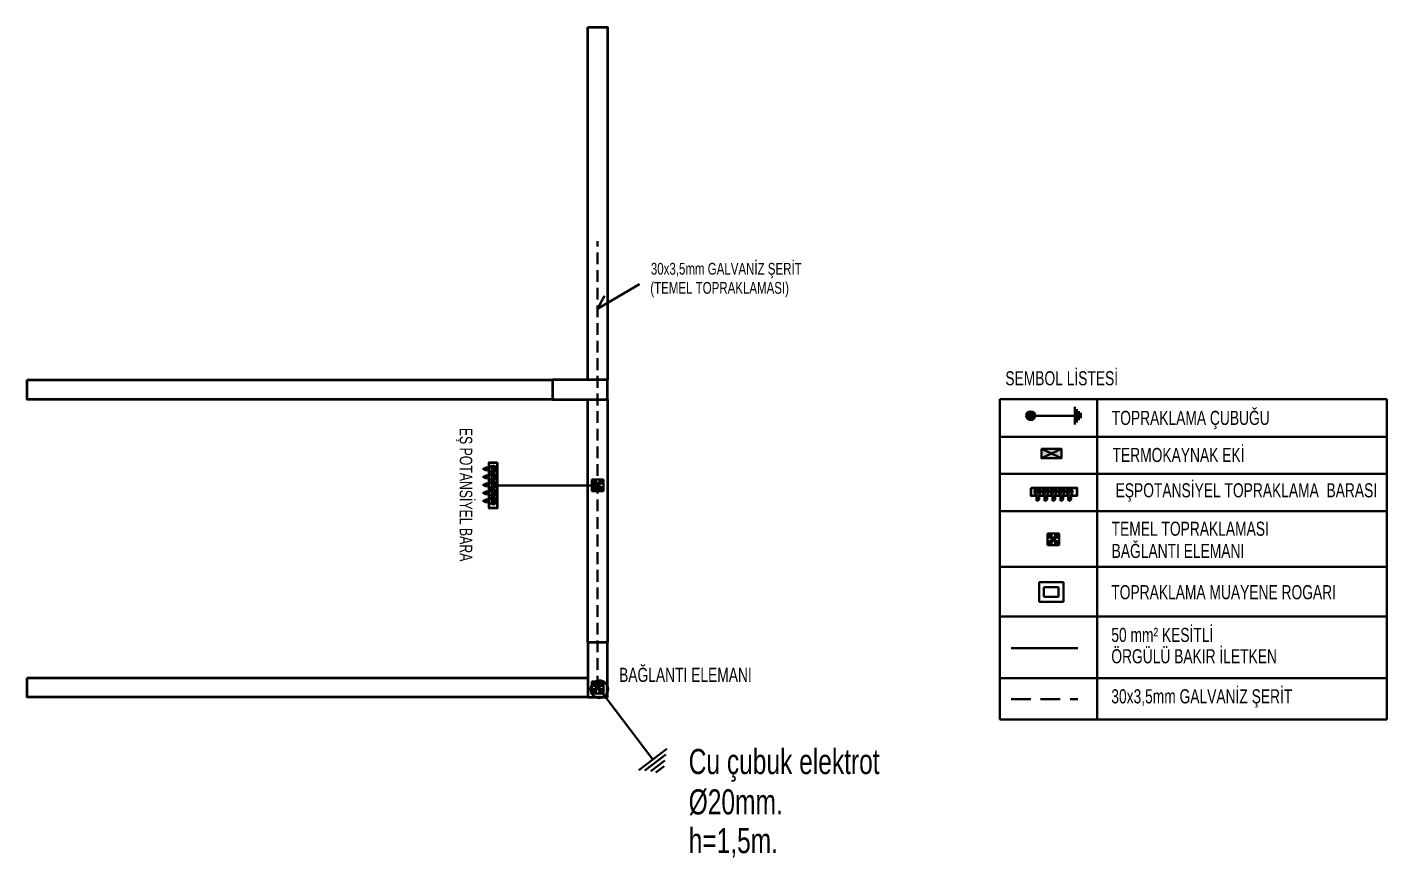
# Model space of a CAD drawing. Header units: millimetres. Extents: x -4521 to 20262, y 301 to 3092.
# Drawn here: x 11649 to 13383, y 1177 to 2237 of the extents above; entities that cross this region are included whole.
import ezdxf

# ---------------------------------------------------------------- set-up
doc = ezdxf.new("R2010")
doc.units = ezdxf.units.MM
for name, pattern in [('CONTINOUS', [0]), ('CONTINU', [0]), ('DASHED', [0.75, 0.5, -0.25]), ('DASHED2', [9.525, 6.35, -3.175])]:
    doc.linetypes.add(name, pattern=pattern)
for name, color, linetype, lineweight in [('a_ba', 6, 'Continuous', 50), ('Genel', 4, 'CONTINOUS', 40), ('Topraklama', 3, 'DASHED', 40), ('Topraklama Ring', 6, 'DASHED', 40), ('topraklama_ek', 6, 'Continuous', 40), ('topraklama_ring', 6, 'Continuous', 40), ('topraklama_text', 4, 'Continuous', 40), ('topraklamaa', 3, 'Continuous', 40), ('u_genel', 4, 'Continuous', 25)]:
    doc.layers.add(name, color=color, linetype=linetype, lineweight=lineweight)
doc.styles.add('Grupcad', font='arial.ttf', dxfattribs={"width": 0.7})
doc.styles.add('SELFCAD', font='arial.ttf', dxfattribs={"width": 0.7})

# ---------------------------------------------------------------- blocks, each defined once
blk = doc.blocks.new('BAĞLANTI ELEMANI')
at = {"layer": 'topraklama_ek', "color": 2, "linetype": 'Continuous', "ltscale": 0.4}
for p, q in [((15, 15), (-15, 15)), ((-15, 15), (-15, -15)), ((-15, 4.5), (15, 4.5)), ((-13.9, 10.5), (-12.2, 13.4)), ((-12.2, 7.6), (-13.9, 10.5)), ((-13.4, 10.5), (-11.9, 13)), ((-11.9, 8), (-13.4, 10.5)), ((-12.2, 13.4), (-8.8, 13.4)), ((-8.8, 7.6), (-12.2, 7.6)), ((-11.9, 13), (-9.1, 13)), ((-9.1, 8), (-11.9, 8)), ((-9.1, 13), (-7.6, 10.5)), ((-7.6, 10.5), (-9.1, 8)), ((-8.8, 13.4), (-7.1, 10.5)), ((-7.1, 10.5), (-8.8, 7.6)), ((-4.5, 15), (-4.5, -15)), ((-4.5, -4.5), (4.5, 4.5)), ((4.5, -4.5), (-4.5, 4.5)), ((4.5, 15), (4.5, -15)), ((8.8, 13.4), (7.1, 10.5)), ((7.1, 10.5), (8.8, 7.6)), ((9.1, 13), (7.6, 10.5)), ((7.6, 10.5), (9.1, 8)), ((12.2, 13.4), (8.8, 13.4)), ((8.8, 7.6), (12.2, 7.6)), ((11.9, 13), (9.1, 13)), ((9.1, 8), (11.9, 8)), ((13.4, 10.5), (11.9, 13)), ((11.9, 8), (13.4, 10.5)), ((13.9, 10.5), (12.2, 13.4)), ((12.2, 7.6), (13.9, 10.5)), ((15, -15), (15, 15)), ((-15, -4.5), (15, -4.5)), ((-15, -15), (15, -15)), ((-12.2, -7.6), (-13.9, -10.5)), ((-13.9, -10.5), (-12.2, -13.4)), ((-11.9, -8), (-13.4, -10.5)), ((-13.4, -10.5), (-11.9, -13)), ((-8.8, -7.6), (-12.2, -7.6)), ((-12.2, -13.4), (-8.8, -13.4)), ((-9.1, -8), (-11.9, -8)), ((-11.9, -13), (-9.1, -13)), ((-7.6, -10.5), (-9.1, -8)), ((-9.1, -13), (-7.6, -10.5)), ((-7.1, -10.5), (-8.8, -7.6)), ((-8.8, -13.4), (-7.1, -10.5)), ((7.1, -10.5), (8.8, -7.6)), ((8.8, -13.4), (7.1, -10.5)), ((7.6, -10.5), (9.1, -8)), ((9.1, -13), (7.6, -10.5)), ((8.8, -7.6), (12.2, -7.6)), ((12.2, -13.4), (8.8, -13.4)), ((9.1, -8), (11.9, -8)), ((11.9, -13), (9.1, -13)), ((11.9, -8), (13.4, -10.5)), ((13.4, -10.5), (11.9, -13)), ((12.2, -7.6), (13.9, -10.5)), ((13.9, -10.5), (12.2, -13.4))]:
    blk.add_line(p, q, dxfattribs=at)
for centre in [(-10.5, 10.5), (10.5, 10.5), (-10.5, -10.5), (10.5, -10.5)]:
    blk.add_circle(centre, 2.4, dxfattribs=at)
blk = doc.blocks.new('ESPOTANSIYEL TOPR.BARASI')
at = {"layer": 'topraklamaa', "linetype": 'Continuous', "lineweight": 50}
for p, q in [((-22.8, 8.9), (-22.8, 7.6)), ((-22.6, 9.2), (-21.6, 10)), ((-21.4, 10.3), (-21.4, 14.9)), ((-18.3, 14.8), (-21.4, 14.8)), ((-20.8, 14.9), (-20.8, 16.8)), ((-20.8, 16.8), (-18.9, 16.8)), ((-20.1, 10.3), (-20.1, 14.8)), ((-20.1, 14.8), (-20.1, 10.3)), ((-19.9, 14.8), (-19.9, 10.3)), ((-18.9, 16.8), (-18.9, 15.1)), ((-18.3, 10.3), (-18.3, 14.9)), ((-17.1, 9.2), (-18.1, 9.9)), ((-16.9, 7.4), (-16.9, 8.9)), ((-12.6, 8.9), (-12.6, 7.6)), ((-12.5, 9.2), (-11.4, 10)), ((-11.3, 10.3), (-11.3, 14.9)), ((-8.2, 14.8), (-11.3, 14.8)), ((-10.7, 14.9), (-10.7, 16.8)), ((-10.7, 16.8), (-8.7, 16.8)), ((-9.9, 10.3), (-9.9, 14.8)), ((-9.9, 14.8), (-9.9, 10.3)), ((-9.7, 14.8), (-9.7, 10.3)), ((-8.7, 16.8), (-8.7, 15.1)), ((-8.2, 10.3), (-8.2, 14.9)), ((-6.9, 9.2), (-8, 9.9)), ((-6.7, 7.4), (-6.7, 8.9)), ((-2.5, 8.9), (-2.5, 7.6)), ((-2.3, 9.2), (-1.2, 10)), ((-1.1, 10.3), (-1.1, 14.9)), ((2, 14.8), (-1.1, 14.8)), ((-0.5, 14.9), (-0.5, 16.8)), ((-0.5, 16.8), (1.5, 16.8)), ((0.3, 10.3), (0.3, 14.8)), ((0.3, 14.8), (0.3, 10.3)), ((0.5, 14.8), (0.5, 10.3)), ((1.5, 16.8), (1.5, 15.1)), ((2, 10.3), (2, 14.9)), ((3.3, 9.2), (2.2, 9.9)), ((3.5, 7.4), (3.5, 8.9)), ((7.7, 8.9), (7.7, 7.6)), ((7.9, 9.2), (8.9, 10)), ((9.1, 10.3), (9.1, 14.9)), ((12.2, 14.8), (9.1, 14.8)), ((9.7, 14.9), (9.7, 16.8)), ((9.7, 16.8), (11.7, 16.8)), ((10.5, 10.3), (10.5, 14.8)), ((10.5, 14.8), (10.5, 10.3)), ((10.7, 14.8), (10.7, 10.3)), ((11.7, 16.8), (11.7, 15.1)), ((12.2, 10.3), (12.2, 14.9)), ((13.5, 9.2), (12.4, 9.9)), ((13.7, 7.4), (13.7, 8.9)), ((17.9, 8.9), (17.9, 7.6)), ((18.1, 9.2), (19.1, 10)), ((19.3, 10.3), (19.3, 14.9)), ((22.4, 14.8), (19.3, 14.8)), ((19.9, 14.9), (19.9, 16.8)), ((19.9, 16.8), (21.9, 16.8)), ((20.7, 10.3), (20.7, 14.8)), ((20.7, 14.8), (20.7, 10.3)), ((20.9, 14.8), (20.9, 10.3)), ((21.9, 16.8), (21.9, 15.1)), ((22.4, 10.3), (22.4, 14.9)), ((23.7, 9.2), (22.6, 9.9)), ((23.9, 7.4), (23.9, 8.9))]:
    blk.add_line(p, q, dxfattribs=at)
at = {"layer": 'topraklamaa', "color": 1, "linetype": 'Continuous', "lineweight": 50}
blk.add_lwpolyline([(29.1, 0), (-29.1, 0), (-29.1, 10.2), (29.1, 10.2)], close=True, dxfattribs=at)
at = {"layer": 'topraklamaa', "linetype": 'Continuous', "lineweight": 50}
for centre in [(-19.8, 4.7), (-9.7, 4.7), (0.5, 4.7), (10.7, 4.7), (20.9, 4.7)]:
    blk.add_circle(centre, 1.72, dxfattribs=at)
for centre, radius, start, end in [((-19.9, 4.8), 3.92, 140.3008, 37.1292), ((-23.2, 7.6), 0.429, 320.3008, 0), ((-22.4, 8.9), 0.429, 127.6759, 180), ((-21.9, 10.3), 0.429, 307.6759, 0), ((-17.9, 10.3), 0.429, 180, 237.6708), ((-17.3, 8.9), 0.429, 0, 57.6708), ((-16.4, 7.4), 0.429, 180, 217.1292), ((-9.7, 4.8), 3.92, 140.3008, 37.1292), ((-13.1, 7.6), 0.429, 320.3008, 0), ((-12.2, 8.9), 0.429, 127.6759, 180), ((-11.7, 10.3), 0.429, 307.6759, 0), ((-7.7, 10.3), 0.429, 180, 237.6708), ((-7.1, 8.9), 0.429, 0, 57.6708), ((-6.2, 7.4), 0.429, 180, 217.1292), ((0.5, 4.8), 3.92, 140.3008, 37.1292), ((-2.9, 7.6), 0.429, 320.3008, 0), ((-2, 8.9), 0.429, 127.6759, 180), ((-1.5, 10.3), 0.429, 307.6759, 0), ((2.4, 10.3), 0.429, 180, 237.6708), ((3.1, 8.9), 0.429, 0, 57.6708), ((3.9, 7.4), 0.429, 180, 217.1292), ((10.6, 4.8), 3.92, 140.3008, 37.1292), ((7.3, 7.6), 0.429, 320.3008, 0), ((8.2, 8.9), 0.429, 127.6759, 180), ((8.7, 10.3), 0.429, 307.6759, 0), ((12.6, 10.3), 0.429, 180, 237.6708), ((13.3, 8.9), 0.429, 0, 57.6708), ((14.1, 7.4), 0.429, 180, 217.1292), ((20.8, 4.8), 3.92, 140.3008, 37.1292), ((17.5, 7.6), 0.429, 320.3008, 0), ((18.3, 8.9), 0.429, 127.6759, 180), ((18.9, 10.3), 0.429, 307.6759, 0), ((22.8, 10.3), 0.429, 180, 237.6708), ((23.4, 8.9), 0.429, 0, 57.6708), ((24.3, 7.4), 0.429, 180, 217.1292)]:
    blk.add_arc(centre, radius, start, end, dxfattribs=at)
blk = doc.blocks.new('toprak_cubuk')
at = {"layer": 'Topraklama', "linetype": 'Continuous', "ltscale": 13}
h = blk.add_hatch(color=1, dxfattribs=at)
h.paths.add_polyline_path([(0, -44.7), (0, 0), (0, 44.7, -1)])
h.paths.add_polyline_path([(0, 44.7), (0, 0), (0, -44.7, -1)])
at = {"layer": 'Topraklama', "color": 1, "linetype": 'Continuous', "ltscale": 13}
for p, q in [((0, -450.2), (0, 0)), ((-90, -450.2), (90, -450.2)), ((-90, -450.2), (90, -450.2)), ((-67.5, -471), (67.5, -471)), ((-67.5, -471), (67.5, -471)), ((-45, -491.8), (45, -491.8)), ((-45, -491.8), (45, -491.8)), ((-29, -512.6), (23.9, -512.6))]:
    blk.add_line(p, q, dxfattribs=at)
blk.add_circle((0, 0), 44.7, dxfattribs=at)
blk = doc.blocks.new('menhol')
at = {"layer": 'topraklama_ring', "color": 2, "linetype": 'CONTINOUS', "ltscale": 2}
for p, q in [((-124, 101), (124, 101)), ((-124, -101), (-124, 101)), ((-74, 51), (74, 51)), ((-74, -51), (-74, 51)), ((74, 51), (74, -51)), ((124, 101), (124, -101)), ((124, -101), (-124, -101)), ((74, -51), (-74, -51))]:
    blk.add_line(p, q, dxfattribs=at)
blk = doc.blocks.new('termokaynak')
at = {"layer": 'topraklama_ring', "linetype": 'CONTINOUS'}
blk.add_hatch(color=5, dxfattribs=at).paths.add_polyline_path([(50.8, 24.2), (-50.8, 24.2), (-50.8, -24.2), (50.8, -24.2)])
at = {"layer": 'topraklama_ring', "color": 5, "linetype": 'CONTINOUS'}
for p, q in [((-50.8, -24.2), (50.8, 24.2)), ((-50.8, 24.2), (50.8, -24.2))]:
    blk.add_line(p, q, dxfattribs=at)
blk.add_lwpolyline([(-50.8, 24.2), (50.8, 24.2), (50.8, -24.2), (-50.8, -24.2)], close=True, dxfattribs=at)

msp = doc.modelspace()

# ---------------------------------------------------------------- linework, layer by layer
at = {"layer": 'a_ba', "color": 253}
for points in [[(12363.595, 2237.3), (12388.595, 2237.3), (12388.595, 1787.3), (12363.595, 1787.3)], [(11648.595, 1787.3), (12318.595, 1787.3), (12318.595, 1762.3), (11648.595, 1762.3)], [(12318.595, 1787.3), (12318.595, 1762.3), (12388.595, 1762.3), (12388.595, 1787.3)], [(12363.595, 1762.3), (12388.595, 1762.3), (12388.595, 1452.3), (12363.595, 1452.3)], [(12363.595, 1382.3), (12388.595, 1382.3), (12388.595, 1452.3), (12363.595, 1452.3)], [(11648.595, 1407.3), (12363.595, 1407.3), (12363.595, 1382.3), (11648.595, 1382.3)]]:
    msp.add_lwpolyline(points, close=True, dxfattribs=at)
at = {"layer": 'Genel', "linetype": 'CONTINU'}
msp.add_line((13382.637, 1762.729), (13382.637, 1353.934), dxfattribs=at)
msp.add_lwpolyline([(12429.443, 1909.235), (12376.095, 1877.95), (12384.783, 1894.351)], dxfattribs=at)
at = {"layer": 'Topraklama', "ltscale": 30}
msp.add_line((12376.095, 1394.8), (12376.095, 1964.252), dxfattribs=at)
at = {"layer": 'Topraklama', "linetype": 'CONTINU'}
msp.add_line((12247.971, 1652.635), (12376.077, 1652.67), dxfattribs=at)
at = {"layer": 'Topraklama', "linetype": 'DASHED', "ltscale": 50}
msp.add_line((12903.644, 1379.825), (12988.639, 1379.825), dxfattribs=at)
at = {"layer": 'Topraklama Ring', "linetype": 'CONTINU'}
msp.add_line((12903.644, 1445.178), (12988.639, 1445.178), dxfattribs=at)
at = {"layer": 'topraklamaa', "color": 4, "linetype": 'Continuous', "ltscale": 2}
for p, q in [((12889.304, 1762.729), (13382.637, 1762.729)), ((12889.304, 1353.934), (12889.304, 1762.729)), ((13013.31, 1762.729), (13013.31, 1353.934)), ((12889.304, 1714.631), (13382.637, 1714.631)), ((12889.304, 1667.229), (13382.637, 1667.229)), ((12889.304, 1619.827), (13382.637, 1619.827)), ((12889.304, 1619.827), (13382.637, 1619.827)), ((12889.304, 1548.598), (13382.637, 1548.598)), ((12889.304, 1548.598), (13382.637, 1548.598)), ((12889.304, 1485.233), (13382.637, 1485.233)), ((12889.304, 1406.873), (13382.637, 1406.873)), ((12889.304, 1353.934), (13382.637, 1353.934))]:
    msp.add_line(p, q, dxfattribs=at)

# ---------------------------------------------------------------- block references
at = {"layer": 'Genel', "linetype": 'CONTINU', "xscale": 0.25, "yscale": 0.25, "zscale": 0.25}
msp.add_blockref('termokaynak', (12954.844, 1693.428), dxfattribs=at)
at = {"layer": 'Topraklama'}
for p, xscale, yscale, zscale, rotation in [((12928.426, 1741.552), -0.125, 0.125, 0.125, 90), ((12378.363, 1392.567), 0.25, 0.25, 0.25, 37.34994124356644)]:
    msp.add_blockref('toprak_cubuk', p, dxfattribs=dict(at, xscale=xscale, yscale=yscale, zscale=zscale, rotation=rotation))
at = {"layer": 'Topraklama', "linetype": 'CONTINU', "rotation": 180}
msp.add_blockref('ESPOTANSIYEL TOPR.BARASI', (12958.081, 1649.74), dxfattribs=at)
at = {"layer": 'Topraklama', "linetype": 'CONTINU'}
for name, p, xscale, yscale, zscale in [('BAĞLANTI ELEMANI', (12957.266, 1583.809), 0.5, 0.5, 0.5), ('menhol', (12954.663, 1516.643), 0.125, 0.125, 0.125)]:
    msp.add_blockref(name, p, dxfattribs=dict(at, xscale=xscale, yscale=yscale, zscale=zscale))
at = {"layer": 'topraklama_ek', "color": 2, "linetype": 'Continuous', "ltscale": 0.4, "xscale": 0.5, "yscale": 0.5, "zscale": 0.5, "rotation": 270}
msp.add_blockref('BAĞLANTI ELEMANI', (12376.095, 1652.653), dxfattribs=at)
at = {"layer": 'topraklama_ek', "color": 2, "linetype": 'Continuous', "ltscale": 0.4, "xscale": 0.5, "yscale": 0.5, "zscale": 0.5}
msp.add_blockref('BAĞLANTI ELEMANI', (12376.113, 1394.817), dxfattribs=at)
at = {"layer": 'topraklamaa', "linetype": 'DASHED2', "ltscale": 2, "rotation": 89.99999999999997}
msp.add_blockref('ESPOTANSIYEL TOPR.BARASI', (12247.971, 1652.635), dxfattribs=at)

# ---------------------------------------------------------------- texts
at = {"layer": 'Genel', "linetype": 'CONTINU', "style": 'Grupcad', "width": 0.7}
for s, height, p in [('30x3,5mm GALVANİZ ŞERİT', 15, (12444.019, 1921.585, 0)), ('(TEMEL TOPRAKLAMASI)', 15, (12443.329, 1897.204, 0)), ('TOPRAKLAMA ÇUBUĞU', 18, (13031.86, 1729.788, -5952.78)), ('TERMOKAYNAK EKİ', 18, (13032.867, 1682.472)), (' EŞPOTANSİYEL TOPRAKLAMA  BARASI', 18, (13031.86, 1637.416, -5952.78)), ('TEMEL TOPRAKLAMASI', 18, (13031.699, 1588.396)), ('BAĞLANTI ELEMANI', 18, (13031.699, 1560.024)), ('TOPRAKLAMA MUAYENE ROGARI', 18, (13031.276, 1507.399, -7143.336)), ('50 mm² KESİTLİ', 18, (13031.276, 1452.886, -7143.336)), ('ÖRGÜLÜ BAKIR İLETKEN', 18, (13031.276, 1425.635, -7143.336)), ('BAĞLANTI ELEMANI', 18, (12403.495, 1401.922)), ('30x3,5mm GALVANİZ ŞERİT', 18, (13031.276, 1374.526, -7143.336))]:
    msp.add_text(s, height=height, dxfattribs=at).set_placement(p)
at = {"layer": 'topraklama_text', "color": 1, "linetype": 'CONTINU', "style": 'Grupcad', "width": 0.7}
msp.add_text('EŞ POTANSİYEL BARA', height=16, rotation=270, dxfattribs=at).set_placement((12200.238, 1726.088))
at = {"layer": 'topraklamaa', "color": 4, "linetype": 'Continuous', "ltscale": 2, "style": 'Grupcad', "width": 0.7}
msp.add_text('SEMBOL LİSTESİ', height=18, dxfattribs=at).set_placement((12896.138, 1780.362, -7143.336))
at = {"layer": 'u_genel', "style": 'SELFCAD', "width": 0.7}
for s, p in [('Cu çubuk elektrot', (12492.26, 1284.341)), ('%%c20mm.', (12492.26, 1232.876)), ('h=1,5m.', (12492.26, 1183.429))]:
    msp.add_text(s, height=32, dxfattribs=at).set_placement(p)

doc.saveas('drawing.dxf')
